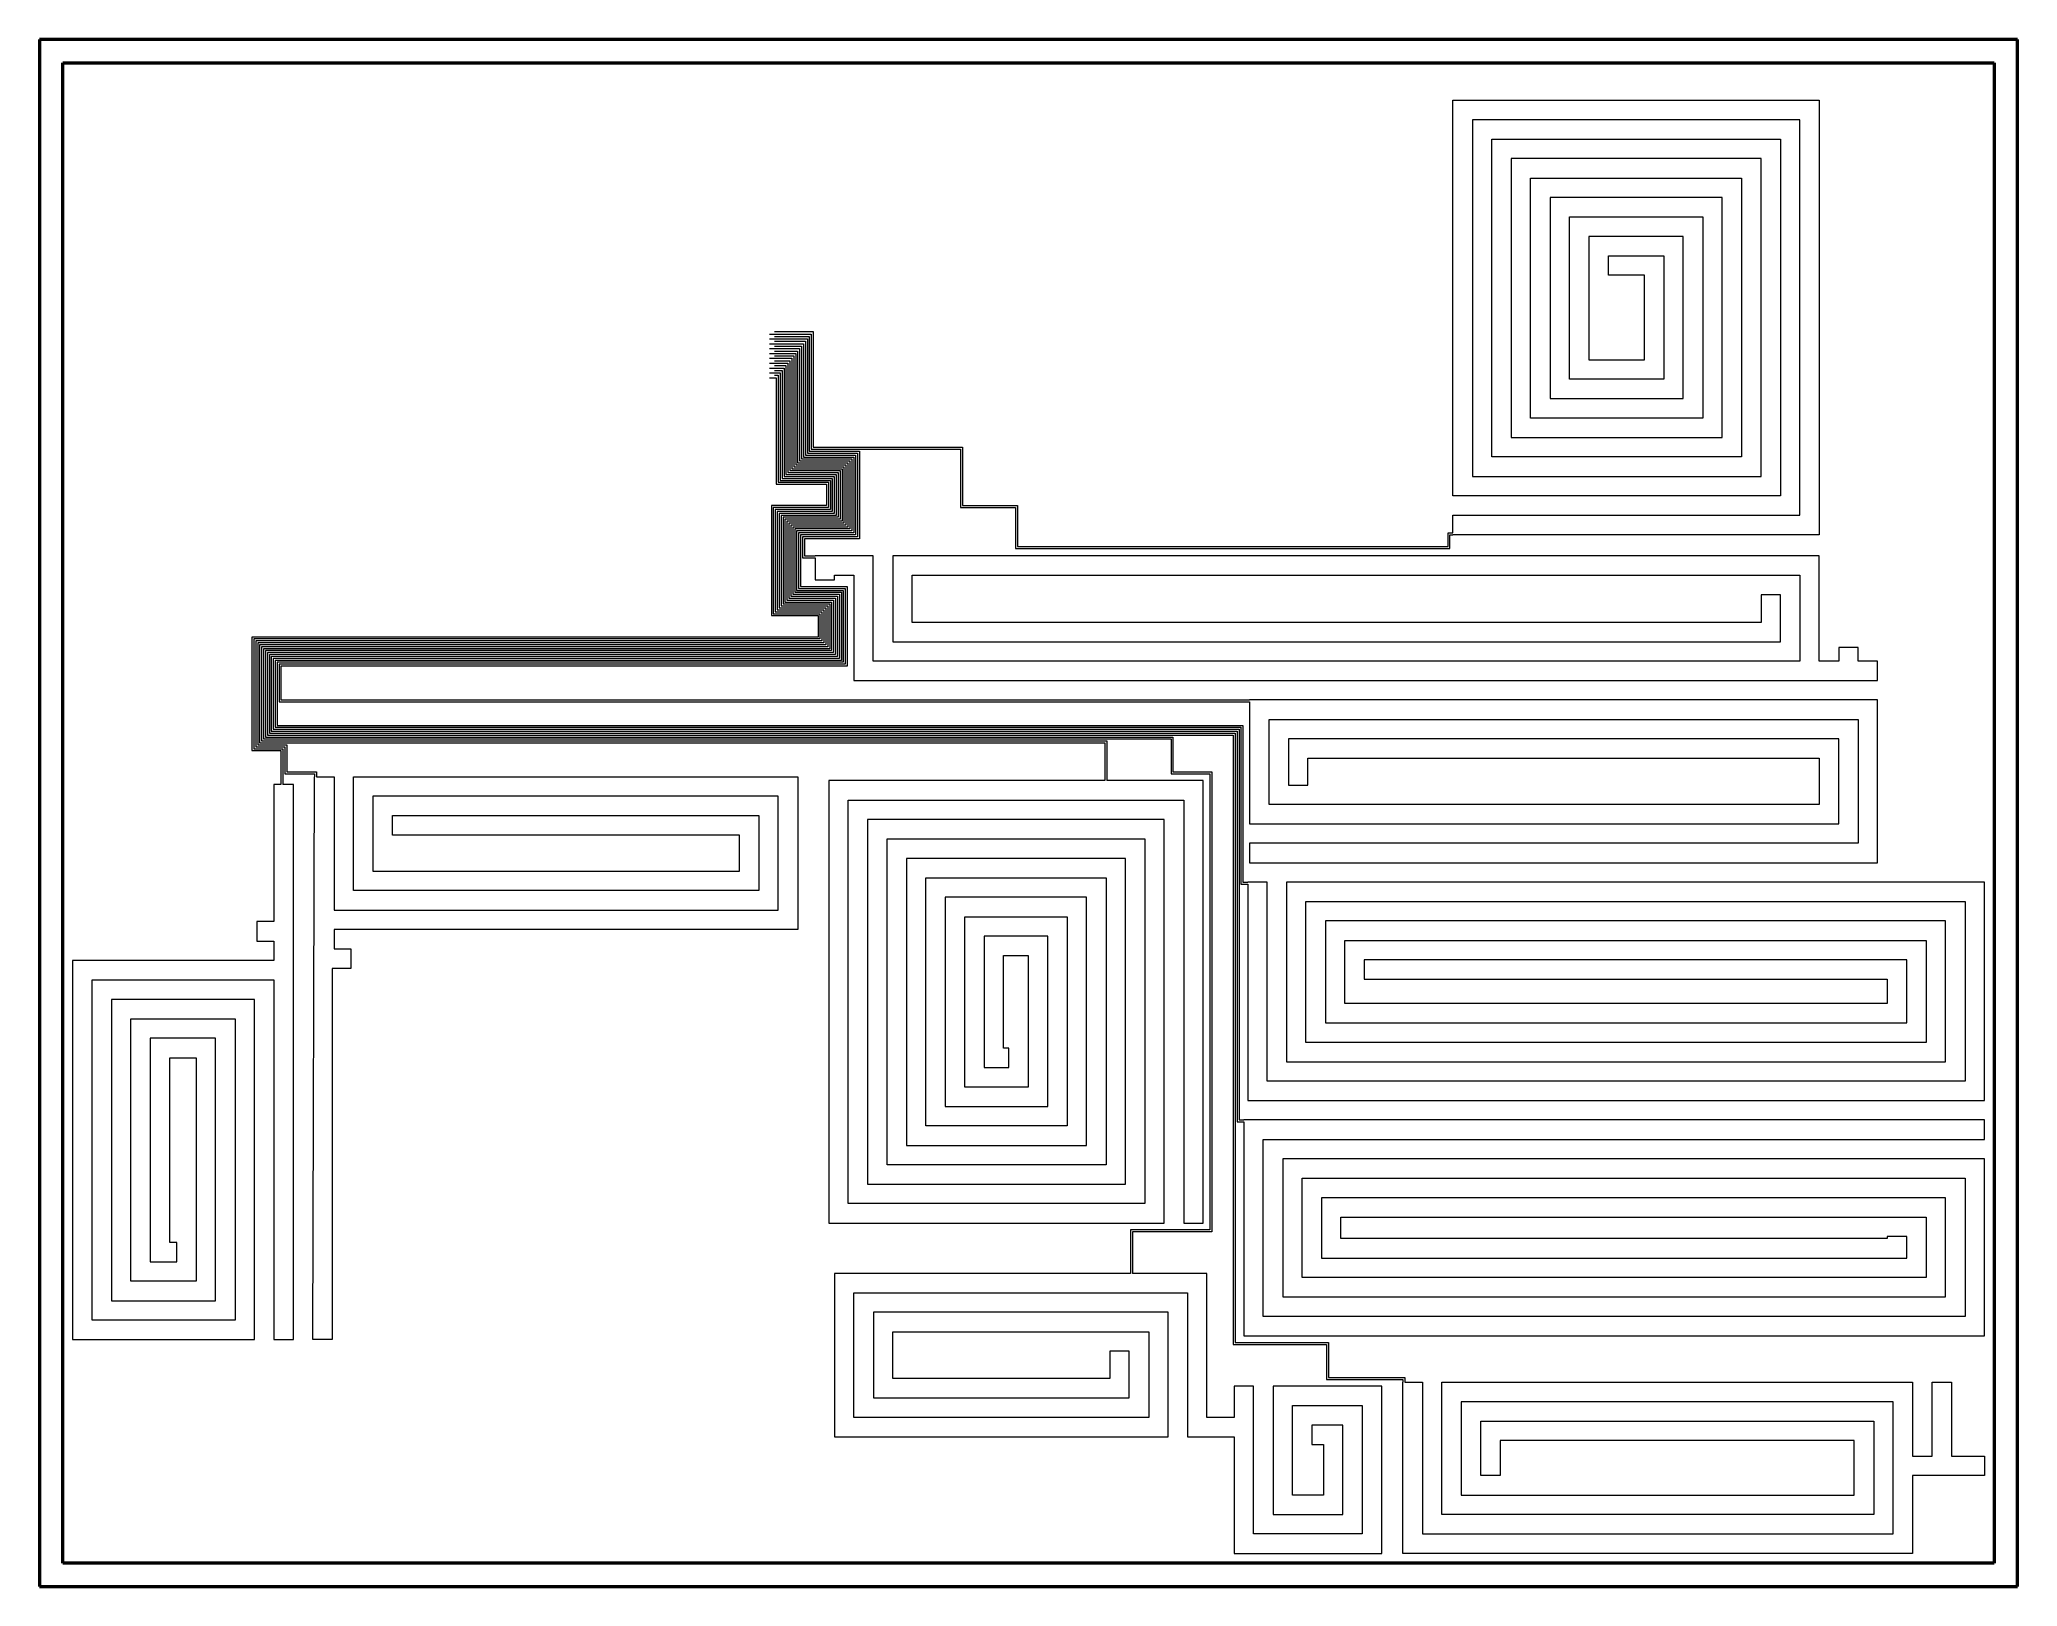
# Model space of a CAD drawing. Header units: millimetres. Extents: x -6611 to 13745, y -13256 to 2662.
import ezdxf

# ---------------------------------------------------------------- set-up
doc = ezdxf.new("R2010")
doc.units = ezdxf.units.MM
doc.layers.add('A-DETL-THIN', color=151, linetype='Continuous', lineweight=18)
doc.layers.add('A-WALL', color=113, linetype='Continuous', lineweight=18)

msp = doc.modelspace()

# ---------------------------------------------------------------- linework, layer by layer
at = {"layer": 'A-DETL-THIN'}
for p, q in [((7935, -2033), (7935, 2037)), ((7935, 2037), (11706, 2037)), ((11706, 2037), (11706, -2433)), ((11506, 1837), (8135, 1837)), ((8135, 1837), (8135, -1833)), ((11506, -2233), (11506, 1837)), ((8335, -1633), (8335, 1637)), ((8335, 1637), (11306, 1637)), ((11306, 1637), (11306, -2033)), ((11106, 1437), (8535, 1437)), ((8535, 1437), (8535, -1433)), ((11106, -1833), (11106, 1437)), ((8735, -1233), (8735, 1237)), ((8735, 1237), (10906, 1237)), ((10906, 1237), (10906, -1633)), ((10706, 1037), (8935, 1037)), ((8935, 1037), (8935, -1033)), ((10706, -1433), (10706, 1037)), ((9135, -833), (9135, 837)), ((9135, 837), (10506, 837)), ((10506, 837), (10506, -1233)), ((10306, 637), (9335, 637)), ((9335, 637), (9335, -633)), ((10306, -1033), (10306, 637)), ((9535, 237), (9535, 437)), ((9535, 437), (10106, 437)), ((10106, 437), (10106, -833)), ((9906, 237), (9535, 237)), ((9906, -633), (9906, 237)), ((902, -368), (1331, -368)), ((952, -343), (1351, -343)), ((952, -393), (1311, -393)), ((1311, -393), (1311, -1574)), ((1331, -368), (1331, -1554)), ((1351, -343), (1351, -1534)), ((902, -418), (1291, -418)), ((902, -468), (1251, -468)), ((902, -518), (1211, -518)), ((902, -568), (1171, -568)), ((952, -443), (1271, -443)), ((952, -493), (1231, -493)), ((952, -543), (1191, -543)), ((952, -593), (1151, -593)), ((1151, -593), (1151, -1734)), ((1171, -568), (1171, -1714)), ((1191, -543), (1191, -1694)), ((1211, -518), (1211, -1674)), ((1231, -493), (1231, -1654)), ((1251, -468), (1251, -1634)), ((1271, -443), (1271, -1614)), ((1291, -418), (1291, -1594)), ((902, -618), (1131, -618)), ((902, -668), (1091, -668)), ((902, -718), (1051, -718)), ((902, -768), (1011, -768)), ((952, -643), (1111, -643)), ((952, -693), (1071, -693)), ((952, -743), (1031, -743)), ((952, -793), (991, -793)), ((991, -793), (991, -1894)), ((1011, -768), (1011, -1874)), ((1031, -743), (1031, -1854)), ((1051, -718), (1051, -1834)), ((1071, -693), (1071, -1814)), ((1091, -668), (1091, -1794)), ((1111, -643), (1111, -1774)), ((1131, -618), (1131, -1754)), ((9335, -633), (9906, -633)), ((902, -818), (971, -818)), ((971, -818), (971, -1914)), ((10106, -833), (9135, -833)), ((8935, -1033), (10306, -1033)), ((10506, -1233), (8735, -1233)), ((1271, -1614), (1788, -1614)), ((1291, -1594), (1808, -1594)), ((1311, -1574), (1828, -1574)), ((1331, -1554), (2868, -1554)), ((1351, -1534), (2888, -1534)), ((1788, -1614), (1788, -2434)), ((1808, -1594), (1808, -2454)), ((1828, -1574), (1828, -2474)), ((2868, -1554), (2868, -2154)), ((2888, -1534), (2888, -2134)), ((8535, -1433), (10706, -1433)), ((1071, -1814), (1588, -1814)), ((1091, -1794), (1608, -1794)), ((1111, -1774), (1628, -1774)), ((1131, -1754), (1648, -1754)), ((1151, -1734), (1668, -1734)), ((1171, -1714), (1688, -1714)), ((1191, -1694), (1708, -1694)), ((1211, -1674), (1728, -1674)), ((1231, -1654), (1748, -1654)), ((1251, -1634), (1768, -1634)), ((1588, -1814), (1588, -2234)), ((1608, -1794), (1608, -2254)), ((1628, -1774), (1628, -2274)), ((1648, -1754), (1648, -2294)), ((1668, -1734), (1668, -2314)), ((1688, -1714), (1688, -2334)), ((1708, -1694), (1708, -2354)), ((1728, -1674), (1728, -2374)), ((1748, -1654), (1748, -2394)), ((1768, -1634), (1768, -2414)), ((10906, -1633), (8335, -1633)), ((971, -1914), (1488, -1914)), ((991, -1894), (1508, -1894)), ((1011, -1874), (1528, -1874)), ((1031, -1854), (1548, -1854)), ((1051, -1834), (1568, -1834)), ((1488, -1914), (1488, -2134)), ((1508, -1894), (1508, -2154)), ((1528, -1874), (1528, -2174)), ((1548, -1854), (1548, -2194)), ((1568, -1834), (1568, -2214)), ((11306, -2033), (7935, -2033)), ((8135, -1833), (11106, -1833)), ((1488, -2134), (921, -2134)), ((921, -2134), (921, -3266)), ((1508, -2154), (941, -2154)), ((941, -2154), (941, -3246)), ((1528, -2174), (961, -2174)), ((961, -2174), (961, -3226)), ((1548, -2194), (981, -2194)), ((981, -2194), (981, -3206)), ((1568, -2214), (1001, -2214)), ((1001, -2214), (1001, -3186)), ((1588, -2234), (1021, -2234)), ((1021, -2234), (1021, -3166)), ((2868, -2154), (3435, -2154)), ((2888, -2134), (3455, -2134)), ((3435, -2154), (3435, -2574)), ((3455, -2134), (3455, -2554)), ((7935, -2413), (7935, -2233)), ((7935, -2233), (11506, -2233)), ((1608, -2254), (1041, -2254)), ((1041, -2254), (1041, -3146)), ((1628, -2274), (1061, -2274)), ((1061, -2274), (1061, -3126)), ((1648, -2294), (1081, -2294)), ((1081, -2294), (1081, -3106)), ((1668, -2314), (1101, -2314)), ((1101, -2314), (1101, -3086)), ((1688, -2334), (1121, -2334)), ((1121, -2334), (1121, -3066)), ((1708, -2354), (1141, -2354)), ((1141, -2354), (1141, -3046)), ((1728, -2374), (1161, -2374)), ((1161, -2374), (1161, -3026)), ((1748, -2394), (1181, -2394)), ((1181, -2394), (1181, -3006)), ((1768, -2414), (1201, -2414)), ((1201, -2414), (1201, -2986)), ((1788, -2434), (1221, -2434)), ((1221, -2434), (1221, -2966)), ((7885, -2554), (7885, -2413)), ((7885, -2413), (7935, -2413)), ((7905, -2574), (7905, -2433)), ((7905, -2433), (7935, -2433)), ((11706, -2433), (7935, -2433)), ((1808, -2454), (1241, -2454)), ((1241, -2454), (1241, -2671)), ((1828, -2474), (1261, -2474)), ((1261, -2474), (1261, -2651)), ((3435, -2574), (7905, -2574)), ((3455, -2554), (7885, -2554)), ((1241, -2671), (1370, -2671)), ((1261, -2651), (1370, -2651)), ((1970, -2651), (1370, -2651)), ((1370, -2671), (1370, -2897)), ((1970, -3735), (1970, -2651)), ((11706, -2651), (2170, -2651)), ((2170, -2651), (2170, -3535)), ((11706, -3735), (11706, -2651)), ((1141, -3046), (1621, -3046)), ((1161, -3026), (1641, -3026)), ((1181, -3006), (1661, -3006)), ((1201, -2986), (1681, -2986)), ((1221, -2966), (1701, -2966)), ((1370, -2897), (1570, -2897)), ((1570, -2897), (1570, -2851)), ((1570, -2851), (1770, -2851)), ((1621, -3046), (1621, -3706)), ((1641, -3026), (1641, -3726)), ((1661, -3006), (1661, -3746)), ((1681, -2986), (1681, -3766)), ((1701, -2966), (1701, -3786)), ((1770, -2851), (1770, -3935)), ((2370, -3335), (2370, -2851)), ((2370, -2851), (11506, -2851)), ((11306, -3051), (11106, -3051)), ((11106, -3051), (11106, -3335)), ((11306, -3535), (11306, -3051)), ((11506, -2851), (11506, -3735)), ((941, -3246), (1421, -3246)), ((961, -3226), (1441, -3226)), ((981, -3206), (1461, -3206)), ((1001, -3186), (1481, -3186)), ((1021, -3166), (1501, -3166)), ((1041, -3146), (1521, -3146)), ((1061, -3126), (1541, -3126)), ((1081, -3106), (1561, -3106)), ((1101, -3086), (1581, -3086)), ((1121, -3066), (1601, -3066)), ((1421, -3246), (1421, -3506)), ((1441, -3226), (1441, -3526)), ((1461, -3206), (1461, -3546)), ((1481, -3186), (1481, -3566)), ((1501, -3166), (1501, -3586)), ((1521, -3146), (1521, -3606)), ((1541, -3126), (1541, -3626)), ((1561, -3106), (1561, -3646)), ((1581, -3086), (1581, -3666)), ((1601, -3066), (1601, -3686)), ((921, -3266), (1401, -3266)), ((1401, -3266), (1401, -3486)), ((11106, -3335), (2370, -3335)), ((1401, -3486), (-4426, -3486)), ((-4426, -3486), (-4426, -4655)), ((1421, -3506), (-4406, -3506)), ((-4406, -3506), (-4406, -4635)), ((1441, -3526), (-4386, -3526)), ((-4386, -3526), (-4386, -4615)), ((1461, -3546), (-4366, -3546)), ((-4366, -3546), (-4366, -4595)), ((1481, -3566), (-4346, -3566)), ((-4346, -3566), (-4346, -4575)), ((1501, -3586), (-4326, -3586)), ((-4326, -3586), (-4326, -4555)), ((1521, -3606), (-4306, -3606)), ((-4306, -3606), (-4306, -4535)), ((1541, -3626), (-4286, -3626)), ((-4286, -3626), (-4286, -4515)), ((1561, -3646), (-4266, -3646)), ((-4266, -3646), (-4266, -4495)), ((2170, -3535), (11306, -3535)), ((12106, -3595), (11906, -3595)), ((11906, -3595), (11906, -3735)), ((12106, -3735), (12106, -3595)), ((1581, -3666), (-4246, -3666)), ((-4246, -3666), (-4246, -4475)), ((1601, -3686), (-4226, -3686)), ((-4226, -3686), (-4226, -4455)), ((1621, -3706), (-4206, -3706)), ((-4206, -3706), (-4206, -4435)), ((1641, -3726), (-4186, -3726)), ((-4186, -3726), (-4186, -4415)), ((1661, -3746), (-4166, -3746)), ((-4166, -3746), (-4166, -4395)), ((1681, -3766), (-4146, -3766)), ((-4146, -3766), (-4146, -4154)), ((1701, -3786), (-4126, -3786)), ((-4126, -3786), (-4126, -4134)), ((11506, -3735), (1970, -3735)), ((11906, -3735), (11706, -3735)), ((12306, -3735), (12106, -3735)), ((12306, -3935), (12306, -3735)), ((1770, -3935), (12306, -3935)), ((-4146, -4154), (5843, -4154)), ((-4126, -4134), (5843, -4134)), ((12306, -4134), (5843, -4134)), ((5843, -4154), (5843, -5409)), ((12306, -5809), (12306, -4134)), ((-4246, -4475), (5694, -4475)), ((-4226, -4455), (5714, -4455)), ((-4206, -4435), (5734, -4435)), ((-4186, -4415), (5754, -4415)), ((-4166, -4395), (5774, -4395)), ((5694, -4475), (5694, -10746)), ((5714, -4455), (5714, -8476)), ((5734, -4435), (5734, -8456)), ((5754, -4415), (5754, -6028)), ((5774, -4395), (5774, -6008)), ((6043, -5209), (6043, -4334)), ((6043, -4334), (12106, -4334)), ((12106, -4334), (12106, -5609)), ((-4426, -4655), (-4126, -4655)), ((-4406, -4635), (-4106, -4635)), ((-4386, -4615), (-4086, -4615)), ((-4366, -4595), (-4066, -4595)), ((-4346, -4575), (4354, -4575)), ((-4326, -4555), (4374, -4555)), ((-4306, -4535), (5034, -4535)), ((-4286, -4515), (5054, -4515)), ((-4266, -4495), (5674, -4495)), ((-4126, -4655), (-4126, -5004)), ((-4106, -4635), (-4106, -5004)), ((-4086, -4615), (-4086, -4895)), ((-4066, -4595), (-4066, -4875)), ((4354, -4575), (4354, -4964)), ((4374, -4555), (4374, -4964)), ((5034, -4535), (5034, -4895)), ((5054, -4515), (5054, -4875)), ((5674, -4495), (5674, -10766)), ((11906, -4534), (6243, -4534)), ((6243, -4534), (6243, -5009)), ((11906, -5409), (11906, -4534)), ((-4066, -4875), (-3760, -4875)), ((-3760, -4875), (-3760, -4924)), ((5054, -4875), (5454, -4875)), ((5454, -4875), (5454, -9606)), ((6443, -5009), (6443, -4734)), ((6443, -4734), (11706, -4734)), ((11706, -4734), (11706, -5209)), ((-4126, -5004), (-4199, -5004)), ((-4199, -5004), (-4199, -6415)), ((-3999, -5004), (-4106, -5004)), ((-4086, -4895), (-3780, -4895)), ((-3999, -10716), (-3999, -5004)), ((-3799, -10716), (-3780, -4924)), ((-3780, -4895), (-3780, -4924)), ((-3760, -4924), (-3580, -4924)), ((-3580, -4924), (-3580, -6296)), ((-3380, -6096), (-3380, -4924)), ((-3380, -4924), (1192, -4924)), ((1192, -4924), (1192, -6496)), ((4354, -4964), (1511, -4964)), ((1511, -4964), (1511, -9517)), ((5365, -4964), (4374, -4964)), ((5034, -4895), (5434, -4895)), ((5365, -9517), (5365, -4964)), ((5434, -4895), (5434, -9586)), ((6243, -5009), (6443, -5009)), ((992, -5124), (-3180, -5124)), ((-3180, -5124), (-3180, -5896)), ((992, -6296), (992, -5124)), ((1711, -9317), (1711, -5164)), ((1711, -5164), (5165, -5164)), ((5165, -5164), (5165, -9517)), ((11706, -5209), (6043, -5209)), ((-2980, -5524), (-2980, -5324)), ((-2980, -5324), (792, -5324)), ((792, -5324), (792, -6096)), ((4965, -5364), (1911, -5364)), ((1911, -5364), (1911, -9117)), ((4965, -9517), (4965, -5364)), ((5843, -5409), (11906, -5409)), ((592, -5524), (-2980, -5524)), ((592, -5896), (592, -5524)), ((2111, -8917), (2111, -5564)), ((2111, -5564), (4765, -5564)), ((4765, -5564), (4765, -9317)), ((12106, -5609), (5843, -5609)), ((5843, -5609), (5843, -5809)), ((-3180, -5896), (592, -5896)), ((4565, -5764), (2311, -5764)), ((2311, -5764), (2311, -8717)), ((4565, -9117), (4565, -5764)), ((5843, -5809), (12306, -5809)), ((792, -6096), (-3380, -6096)), ((2511, -8517), (2511, -5964)), ((2511, -5964), (4365, -5964)), ((4365, -5964), (4365, -8917)), ((5754, -6028), (5823, -6028)), ((5774, -6008), (5823, -6008)), ((6023, -6008), (5823, -6008)), ((5823, -6028), (5823, -8257)), ((6023, -8057), (6023, -6008)), ((13406, -6008), (6223, -6008)), ((6223, -6008), (6223, -7857)), ((13406, -8257), (13406, -6008)), ((-3580, -6296), (992, -6296)), ((4165, -6164), (2711, -6164)), ((2711, -6164), (2711, -8317)), ((4165, -8717), (4165, -6164)), ((6423, -7657), (6423, -6208)), ((6423, -6208), (13206, -6208)), ((13206, -6208), (13206, -8057)), ((-4199, -6415), (-4376, -6415)), ((-4376, -6415), (-4376, -6615)), ((1192, -6496), (-3580, -6496)), ((-3580, -6496), (-3580, -6696)), ((2911, -8117), (2911, -6364)), ((2911, -6364), (3965, -6364)), ((3965, -6364), (3965, -8517)), ((13006, -6408), (6623, -6408)), ((6623, -6408), (6623, -7457)), ((13006, -7857), (13006, -6408)), ((-4376, -6615), (-4199, -6615)), ((-4199, -6615), (-4199, -6815)), ((-3580, -6696), (-3408, -6696)), ((-3408, -6696), (-3408, -6896)), ((3765, -6564), (3111, -6564)), ((3111, -6564), (3111, -7917)), ((3765, -8317), (3765, -6564)), ((6823, -7257), (6823, -6608)), ((6823, -6608), (12806, -6608)), ((12806, -6608), (12806, -7657)), ((-4199, -6815), (-6271, -6815)), ((-6271, -6815), (-6271, -10716)), ((-3408, -6896), (-3599, -6896)), ((-3599, -6896), (-3599, -10716)), ((3311, -7717), (3311, -6764)), ((3311, -6764), (3565, -6764)), ((3565, -6764), (3565, -8117)), ((12606, -6808), (7023, -6808)), ((7023, -6808), (7023, -7008)), ((12606, -7457), (12606, -6808)), ((-6071, -10516), (-6071, -7015)), ((-6071, -7015), (-4199, -7015)), ((-4199, -7015), (-4199, -10716)), ((7023, -7008), (12406, -7008)), ((12406, -7008), (12406, -7257)), ((-4399, -7215), (-5871, -7215)), ((-5871, -7215), (-5871, -10316)), ((-4399, -10716), (-4399, -7215)), ((12406, -7257), (6823, -7257)), ((-5671, -10116), (-5671, -7415)), ((-5671, -7415), (-4599, -7415)), ((-4599, -7415), (-4599, -10516)), ((6623, -7457), (12606, -7457)), ((-4799, -7615), (-5471, -7615)), ((-5471, -7615), (-5471, -9916)), ((-4799, -10316), (-4799, -7615)), ((3365, -7717), (3311, -7717)), ((3365, -7917), (3365, -7717)), ((12806, -7657), (6423, -7657)), ((-5271, -9716), (-5271, -7815)), ((-5271, -7815), (-4999, -7815)), ((-4999, -7815), (-4999, -10116)), ((3111, -7917), (3365, -7917)), ((6223, -7857), (13006, -7857)), ((3565, -8117), (2911, -8117)), ((13206, -8057), (6023, -8057)), ((2711, -8317), (3765, -8317)), ((5823, -8257), (13406, -8257)), ((3965, -8517), (2511, -8517)), ((5714, -8476), (5783, -8476)), ((5734, -8456), (5783, -8456)), ((13406, -8456), (5783, -8456)), ((5783, -8476), (5783, -10677)), ((13406, -8656), (13406, -8456)), ((2311, -8717), (4165, -8717)), ((5983, -10477), (5983, -8656)), ((5983, -8656), (13406, -8656)), ((4365, -8917), (2111, -8917)), ((13406, -8856), (6183, -8856)), ((6183, -8856), (6183, -10277)), ((13406, -10677), (13406, -8856)), ((1911, -9117), (4565, -9117)), ((6383, -10077), (6383, -9056)), ((6383, -9056), (13206, -9056)), ((13206, -9056), (13206, -10477)), ((4765, -9317), (1711, -9317)), ((13006, -9256), (6583, -9256)), ((6583, -9256), (6583, -9877)), ((13006, -10277), (13006, -9256)), ((1511, -9517), (4965, -9517)), ((5165, -9517), (5365, -9517)), ((6783, -9677), (6783, -9456)), ((6783, -9456), (12806, -9456)), ((12806, -9456), (12806, -10077)), ((-5199, -9716), (-5271, -9716)), ((-5199, -9916), (-5199, -9716)), ((5434, -9586), (4618, -9586)), ((4618, -9586), (4618, -10035)), ((5454, -9606), (4638, -9606)), ((4638, -9606), (4638, -10035)), ((12406, -9677), (6783, -9677)), ((12606, -9656), (12406, -9656)), ((12406, -9656), (12406, -9677)), ((12606, -9877), (12606, -9656)), ((-5471, -9916), (-5199, -9916)), ((6583, -9877), (12606, -9877)), ((-4999, -10116), (-5671, -10116)), ((4618, -10035), (1571, -10035)), ((1571, -10035), (1571, -11716)), ((5404, -10035), (4638, -10035)), ((5404, -11516), (5404, -10035)), ((12806, -10077), (6383, -10077)), ((-5871, -10316), (-4799, -10316)), ((1771, -11516), (1771, -10235)), ((1771, -10235), (5204, -10235)), ((5204, -10235), (5204, -11716)), ((6183, -10277), (13006, -10277)), ((-4599, -10516), (-6071, -10516)), ((5004, -10435), (1971, -10435)), ((1971, -10435), (1971, -11316)), ((5004, -11716), (5004, -10435)), ((13206, -10477), (5983, -10477)), ((-6271, -10716), (-4399, -10716)), ((-4199, -10716), (-3999, -10716)), ((-3599, -10716), (-3799, -10716)), ((2171, -11116), (2171, -10635)), ((2171, -10635), (4804, -10635)), ((4804, -10635), (4804, -11516)), ((5674, -10766), (6634, -10766)), ((5694, -10746), (6654, -10746)), ((5783, -10677), (13406, -10677)), ((6634, -10766), (6634, -11126)), ((6654, -10746), (6654, -11106)), ((4604, -10835), (4404, -10835)), ((4404, -10835), (4404, -11116)), ((4604, -11316), (4604, -10835)), ((4404, -11116), (2171, -11116)), ((5884, -11195), (5684, -11195)), ((5684, -11195), (5684, -11516)), ((5884, -12716), (5884, -11195)), ((7202, -11195), (6084, -11195)), ((6084, -11195), (6084, -12516)), ((6634, -11126), (7421, -11126)), ((6654, -11106), (7441, -11106)), ((7202, -12916), (7202, -11195)), ((7421, -11126), (7421, -11155)), ((7421, -12916), (7421, -11155)), ((7441, -11106), (7441, -11155)), ((7441, -11155), (7621, -11155)), ((7621, -11155), (7621, -12716)), ((7821, -12516), (7821, -11155)), ((7821, -11155), (12666, -11155)), ((12666, -11155), (12666, -11916)), ((12866, -11916), (12866, -11155)), ((12866, -11155), (13066, -11155)), ((13066, -11155), (13066, -11916)), ((1971, -11316), (4604, -11316)), ((6284, -12316), (6284, -11395)), ((6284, -11395), (7002, -11395)), ((7002, -11395), (7002, -12716)), ((12466, -11355), (8021, -11355)), ((8021, -11355), (8021, -12316)), ((12466, -12716), (12466, -11355)), ((4804, -11516), (1771, -11516)), ((5684, -11516), (5404, -11516)), ((6802, -11595), (6484, -11595)), ((6484, -11595), (6484, -11795)), ((6802, -12516), (6802, -11595)), ((8221, -12116), (8221, -11555)), ((8221, -11555), (12266, -11555)), ((12266, -11555), (12266, -12516)), ((1571, -11716), (5004, -11716)), ((5204, -11716), (5684, -11716)), ((5684, -11716), (5684, -12916)), ((6484, -11795), (6602, -11795)), ((6602, -11795), (6602, -12316)), ((12066, -11755), (8421, -11755)), ((8421, -11755), (8421, -12116)), ((12066, -12316), (12066, -11755)), ((12666, -11916), (12866, -11916)), ((13066, -11916), (13406, -11916)), ((13406, -11916), (13406, -12116)), ((8421, -12116), (8221, -12116)), ((13406, -12116), (12666, -12116)), ((12666, -12116), (12666, -12916)), ((6602, -12316), (6284, -12316)), ((8021, -12316), (12066, -12316)), ((6084, -12516), (6802, -12516)), ((12266, -12516), (7821, -12516)), ((7002, -12716), (5884, -12716)), ((7621, -12716), (12466, -12716)), ((5684, -12916), (7202, -12916)), ((12666, -12916), (7421, -12916))]:
    msp.add_line(p, q, dxfattribs=at)
at = {"layer": 'A-WALL', "lineweight": 50}
for p, q in [((-6611, 2662), (-6611, -13256)), ((13745, 2662), (-6611, 2662)), ((13745, -13256), (13745, 2662)), ((-6371, -13016), (-6371, 2422)), ((-6371, 2422), (13505, 2422)), ((13505, 2422), (13505, -13016)), ((13505, -13016), (-6371, -13016)), ((-6611, -13256), (13745, -13256))]:
    msp.add_line(p, q, dxfattribs=at)

doc.saveas('drawing.dxf')
